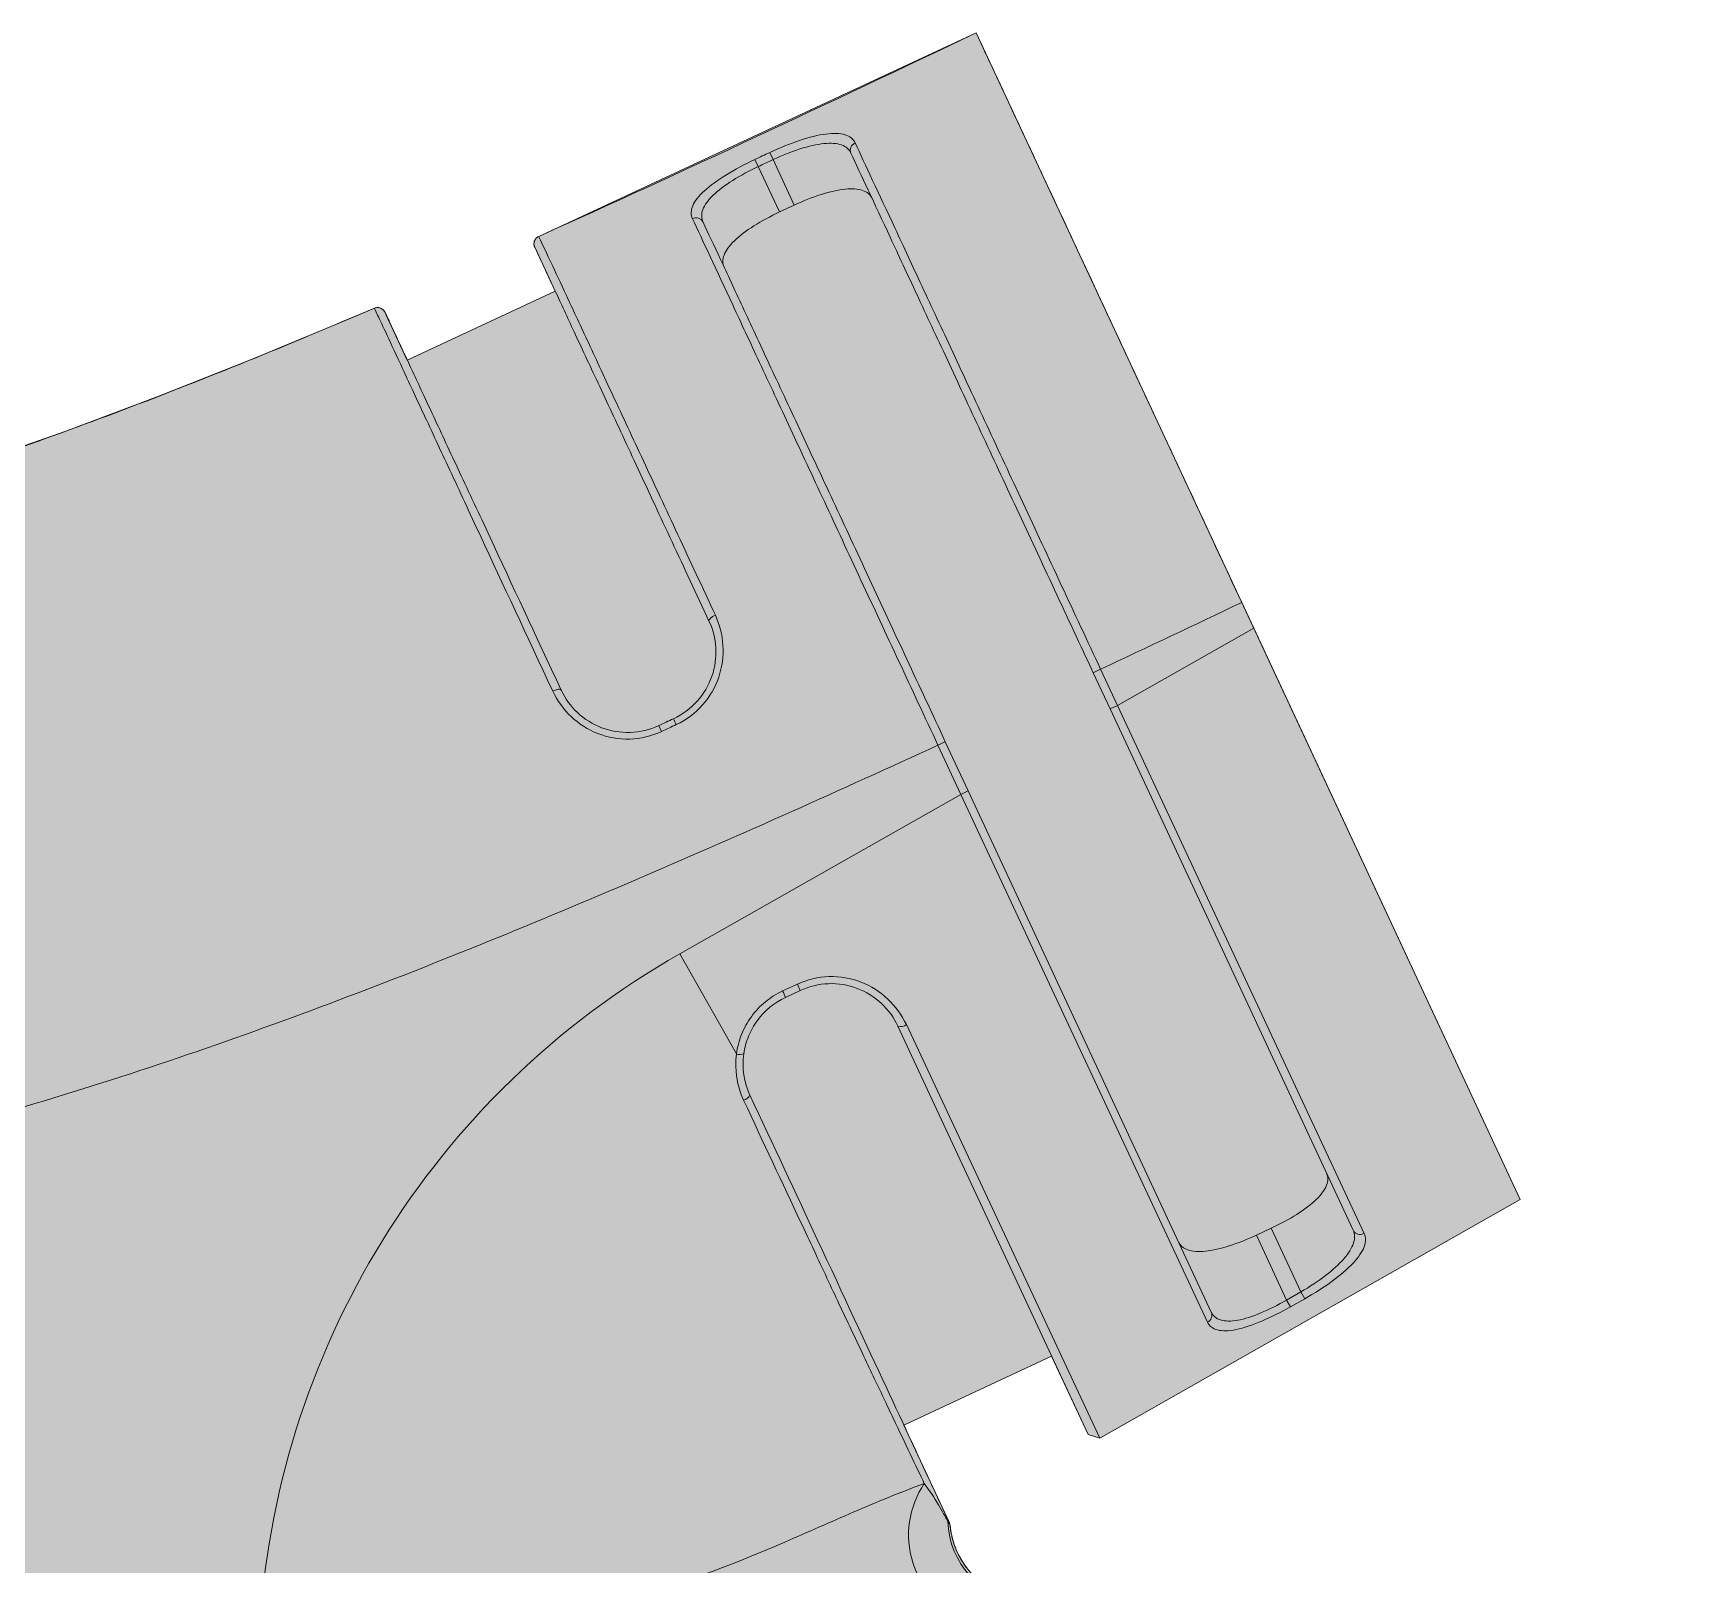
# Model space of a CAD drawing. Header units: millimetres. Extents: x 11482 to 13134, y 681 to 1782.
# Drawn here: x 12865.834 to 12870.338, y 1187.424 to 1191.603 of the extents above; entities that cross this region are included whole.
import ezdxf

# ---------------------------------------------------------------- set-up
doc = ezdxf.new("R2010")
doc.units = ezdxf.units.MM
doc.layers.add('di', color=7, linetype='Continuous')
doc.layers.add('xian', color=250, linetype='Continuous')

# ---------------------------------------------------------------- blocks, each defined once
blk = doc.blocks.new('1-2')
at = {"layer": 'di', "lineweight": 0, "true_color": 0xffffff}
h = blk.add_hatch(color=7, dxfattribs=at)
h.dxf.hatch_style = 1
h.paths.add_polyline_path([(2995.795, 1630.523), (2995.725, 1630.532), (2995.646, 1630.553), (2995.581, 1630.58), (2995.531, 1630.607), (2995.483, 1630.64), (2995.454, 1630.663), (2995.424, 1630.691), (2995.389, 1630.729), (2995.359, 1630.767), (2995.329, 1630.811), (2995.304, 1630.861), (2993.477, 1634.784), (2993.452, 1634.824), (2993.437, 1634.844), (2993.423, 1634.859), (2993.41, 1634.872), (2993.4, 1634.882), (2993.379, 1634.898), (2993.351, 1634.915), (2993.337, 1634.923), (2993.316, 1634.932), (2993.302, 1634.937), (2993.28, 1634.943), (2993.258, 1634.948), (2993.239, 1634.95), (2993.22, 1634.951), (2993.21, 1634.951), (2990.998, 1634.951), (2991.009, 1634.951), (2990.973, 1634.956), (2990.938, 1634.965), (2990.9, 1634.981), (2990.867, 1635), (2990.839, 1635.021), (2990.812, 1635.047), (2990.786, 1635.079), (2990.772, 1635.105), (2990.62, 1635.385), (2990.604, 1635.411), (2990.597, 1635.421), (2990.591, 1635.429), (2990.585, 1635.435), (2990.577, 1635.445), (2990.566, 1635.456), (2990.556, 1635.466), (2990.545, 1635.475), (2990.536, 1635.481), (2990.523, 1635.49), (2990.513, 1635.497), (2990.493, 1635.508), (2990.485, 1635.512), (2990.469, 1635.518), (2990.46, 1635.522), (2990.447, 1635.526), (2990.438, 1635.528), (2990.426, 1635.531), (2990.417, 1635.533), (2990.404, 1635.535), (2990.394, 1635.537), (2990.377, 1635.538), (2990.362, 1635.538), (2983.24, 1635.538), (2983.232, 1635.538), (2983.218, 1635.538), (2983.204, 1635.536), (2983.189, 1635.534), (2983.17, 1635.53), (2983.155, 1635.526), (2983.143, 1635.522), (2983.128, 1635.516), (2983.111, 1635.508), (2983.097, 1635.501), (2983.083, 1635.492), (2983.07, 1635.483), (2983.053, 1635.47), (2983.039, 1635.458), (2983.024, 1635.443), (2983.013, 1635.43), (2983.004, 1635.418), (2982.988, 1635.395), (2982.985, 1635.39), (2982.975, 1635.373), (2982.951, 1635.342), (2982.924, 1635.316), (2982.894, 1635.293), (2982.86, 1635.274), (2982.824, 1635.259), (2982.789, 1635.25), (2982.753, 1635.245), (2982.732, 1635.245), (2976.428, 1635.245), (2976.411, 1635.244), (2976.407, 1635.244), (2976.401, 1635.244), (2976.395, 1635.243), (2976.389, 1635.242), (2976.383, 1635.241), (2976.376, 1635.24), (2976.367, 1635.238), (2976.359, 1635.237), (2976.352, 1635.235), (2976.346, 1635.233), (2976.338, 1635.231), (2976.331, 1635.228), (2976.323, 1635.225), (2976.317, 1635.223), (2976.312, 1635.221), (2976.306, 1635.218), (2976.299, 1635.215), (2976.294, 1635.212), (2976.288, 1635.209), (2976.282, 1635.205), (2975.47, 1634.736), (2975.463, 1634.732), (2975.455, 1634.727), (2975.445, 1634.72), (2975.436, 1634.714), (2975.428, 1634.707), (2975.421, 1634.701), (2975.41, 1634.691), (2975.398, 1634.679), (2975.385, 1634.663), (2975.371, 1634.643), (2975.173, 1634.3), (2975.162, 1634.282), (2975.153, 1634.266), (2975.143, 1634.249), (2975.132, 1634.23), (2975.122, 1634.213), (2975.11, 1634.192), (2975.095, 1634.166), (2975.082, 1634.144), (2975.063, 1634.11), (2975.037, 1634.071), (2975.011, 1634.039), (2974.982, 1634.005), (2974.948, 1633.971), (2974.916, 1633.942), (2974.88, 1633.913), (2974.844, 1633.889), (2974.808, 1633.867), (2974.773, 1633.849), (2974.736, 1633.832), (2974.698, 1633.817), (2974.657, 1633.804), (2974.616, 1633.794), (2974.577, 1633.786), (2974.539, 1633.781), (2974.496, 1633.778), (2974.463, 1633.777), (2959.549, 1633.777), (2959.497, 1633.781), (2959.454, 1633.787), (2959.409, 1633.796), (2959.389, 1633.801), (2959.363, 1633.809), (2959.321, 1633.824), (2959.278, 1633.842), (2959.226, 1633.867), (2959.204, 1633.881), (2959.179, 1633.897), (2959.146, 1633.921), (2959.112, 1633.948), (2959.081, 1633.976), (2959.053, 1634.005), (2959.023, 1634.039), (2958.993, 1634.079), (2958.972, 1634.112), (2958.807, 1634.396), (2958.727, 1634.535), (2958.715, 1634.555), (2958.702, 1634.578), (2958.693, 1634.594), (2958.683, 1634.612), (2958.672, 1634.63), (2958.666, 1634.64), (2958.66, 1634.649), (2958.653, 1634.659), (2958.647, 1634.666), (2958.639, 1634.676), (2958.631, 1634.684), (2958.624, 1634.692), (2958.615, 1634.7), (2958.603, 1634.71), (2958.592, 1634.719), (2958.583, 1634.725), (2958.565, 1634.736), (2957.753, 1635.205), (2957.75, 1635.208), (2957.745, 1635.21), (2957.74, 1635.213), (2957.734, 1635.216), (2957.73, 1635.218), (2957.726, 1635.22), (2957.72, 1635.222), (2957.715, 1635.224), (2957.709, 1635.226), (2957.702, 1635.229), (2957.695, 1635.231), (2957.689, 1635.233), (2957.685, 1635.234), (2957.679, 1635.236), (2957.673, 1635.237), (2957.666, 1635.239), (2957.658, 1635.24), (2957.648, 1635.242), (2957.64, 1635.243), (2957.633, 1635.244), (2957.625, 1635.244), (2957.616, 1635.245), (2957.607, 1635.245), (2951.296, 1635.244), (2951.26, 1635.248), (2951.225, 1635.255), (2951.19, 1635.267), (2951.156, 1635.284), (2951.123, 1635.306), (2951.094, 1635.332), (2951.072, 1635.356), (2951.052, 1635.386), (2951.041, 1635.404), (2951.032, 1635.417), (2951.024, 1635.428), (2951.011, 1635.443), (2950.999, 1635.456), (2950.986, 1635.467), (2950.975, 1635.476), (2950.965, 1635.484), (2950.952, 1635.492), (2950.941, 1635.499), (2950.927, 1635.507), (2950.916, 1635.512), (2950.907, 1635.516), (2950.895, 1635.521), (2950.883, 1635.525), (2950.873, 1635.528), (2950.856, 1635.532), (2950.845, 1635.534), (2950.835, 1635.536), (2950.822, 1635.537), (2950.808, 1635.538), (2950.795, 1635.538), (2943.673, 1635.538), (2943.664, 1635.538), (2943.66, 1635.538), (2943.655, 1635.538), (2943.651, 1635.538), (2943.647, 1635.537), (2943.642, 1635.537), (2943.638, 1635.536), (2943.634, 1635.536), (2943.629, 1635.535), (2943.625, 1635.534), (2943.621, 1635.534), (2943.617, 1635.533), (2943.612, 1635.532), (2943.608, 1635.531), (2943.604, 1635.53), (2943.6, 1635.529), (2943.597, 1635.528), (2943.593, 1635.527), (2943.59, 1635.526), (2943.585, 1635.525), (2943.581, 1635.524), (2943.575, 1635.522), (2943.571, 1635.52), (2943.566, 1635.518), (2943.561, 1635.516), (2943.558, 1635.515), (2943.555, 1635.514), (2943.552, 1635.512), (2943.549, 1635.511), (2943.546, 1635.51), (2943.543, 1635.508), (2943.54, 1635.506), (2943.536, 1635.505), (2943.533, 1635.503), (2943.53, 1635.501), (2943.526, 1635.499), (2943.523, 1635.498), (2943.52, 1635.495), (2943.516, 1635.493), (2943.513, 1635.491), (2943.51, 1635.489), (2943.507, 1635.487), (2943.504, 1635.485), (2943.5, 1635.482), (2943.497, 1635.48), (2943.494, 1635.477), (2943.49, 1635.474), (2943.487, 1635.472), (2943.484, 1635.47), (2943.481, 1635.467), (2943.478, 1635.465), (2943.475, 1635.462), (2943.471, 1635.458), (2943.467, 1635.454), (2943.465, 1635.452), (2943.463, 1635.45), (2943.461, 1635.448), (2943.458, 1635.445), (2943.455, 1635.442), (2943.453, 1635.439), (2943.452, 1635.438), (2943.45, 1635.436), (2943.448, 1635.433), (2943.445, 1635.43), (2943.443, 1635.427), (2943.441, 1635.425), (2943.439, 1635.422), (2943.437, 1635.419), (2943.435, 1635.416), (2943.433, 1635.414), (2943.431, 1635.412), (2943.43, 1635.409), (2943.428, 1635.406), (2943.427, 1635.404), (2943.425, 1635.402), (2943.424, 1635.401), (2943.423, 1635.399), (2943.422, 1635.397), (2943.421, 1635.396), (2943.42, 1635.394), (2943.419, 1635.392), (2943.418, 1635.39), (2943.417, 1635.388), (2943.416, 1635.386), (2943.415, 1635.385), (2943.253, 1635.086), (2943.226, 1635.05), (2943.199, 1635.023), (2943.163, 1634.996), (2943.143, 1634.986), (2943.124, 1634.976), (2943.091, 1634.964), (2943.058, 1634.956), (2943.024, 1634.951), (2943.006, 1634.951), (2940.825, 1634.951), (2940.805, 1634.951), (2940.798, 1634.95), (2940.791, 1634.949), (2940.784, 1634.949), (2940.778, 1634.948), (2940.77, 1634.946), (2940.76, 1634.944), (2940.751, 1634.942), (2940.744, 1634.94), (2940.736, 1634.937), (2940.725, 1634.934), (2940.715, 1634.93), (2940.706, 1634.926), (2940.699, 1634.923), (2940.692, 1634.919), (2940.683, 1634.915), (2940.677, 1634.911), (2940.668, 1634.906), (2940.66, 1634.9), (2940.652, 1634.895), (2940.644, 1634.889), (2940.638, 1634.884), (2940.632, 1634.879), (2940.627, 1634.874), (2940.621, 1634.869), (2940.616, 1634.864), (2940.61, 1634.858), (2940.604, 1634.851), (2940.599, 1634.845), (2940.595, 1634.839), (2940.589, 1634.832), (2940.584, 1634.824), (2940.579, 1634.817), (2940.571, 1634.805), (2940.566, 1634.794), (2940.56, 1634.782), (2938.746, 1630.893), (2938.736, 1630.871), (2938.722, 1630.841), (2938.7, 1630.802), (2938.677, 1630.768), (2938.652, 1630.736), (2938.625, 1630.705), (2938.597, 1630.677), (2938.569, 1630.653), (2938.537, 1630.629), (2938.502, 1630.606), (2938.467, 1630.586), (2938.428, 1630.569), (2938.39, 1630.554), (2938.354, 1630.543), (2938.315, 1630.533), (2938.278, 1630.527), (2938.248, 1630.524), (2928.965, 1629.875), (2928.964, 1629.875), (2928.961, 1629.874), (2928.957, 1629.873), (2928.953, 1629.872), (2928.95, 1629.87), (2928.947, 1629.869), (2928.943, 1629.867), (2928.94, 1629.865), (2928.937, 1629.863), (2928.935, 1629.861), (2928.933, 1629.859), (2928.93, 1629.857), (2928.927, 1629.853), (2928.925, 1629.851), (2928.923, 1629.848), (2928.922, 1629.845), (2928.92, 1629.842), (2928.918, 1629.836), (2928.917, 1629.833), (2928.916, 1629.83), (2928.915, 1629.826), (2928.915, 1629.822), (2928.914, 1629.817), (2928.914, 1629.236), (2927.742, 1629.236), (2927.742, 1629.729), (2927.742, 1629.73), (2927.742, 1629.732), (2927.741, 1629.734), (2927.741, 1629.737), (2927.741, 1629.739), (2927.74, 1629.741), (2927.74, 1629.743), (2927.739, 1629.744), (2927.739, 1629.745), (2927.738, 1629.747), (2927.737, 1629.749), (2927.737, 1629.751), (2927.735, 1629.754), (2927.734, 1629.755), (2927.734, 1629.757), (2927.733, 1629.758), (2927.732, 1629.76), (2927.73, 1629.762), (2927.729, 1629.764), (2927.727, 1629.765), (2927.726, 1629.766), (2927.725, 1629.768), (2927.724, 1629.769), (2927.722, 1629.77), (2927.721, 1629.771), (2927.72, 1629.772), (2927.719, 1629.773), (2927.717, 1629.775), (2927.715, 1629.775), (2927.714, 1629.777), (2927.712, 1629.777), (2927.711, 1629.778), (2927.71, 1629.779), (2927.708, 1629.78), (2927.707, 1629.78), (2927.706, 1629.78), (2927.705, 1629.781), (2927.703, 1629.782), (2927.702, 1629.782), (2927.7, 1629.783), (2927.698, 1629.783), (2927.696, 1629.784), (2927.694, 1629.784), (2927.692, 1629.784), (2927.69, 1629.785), (2927.688, 1629.785), (2927.685, 1629.785), (2927.683, 1629.785), (2927.679, 1629.785), (2924.225, 1629.543), (2924.225, 1609.877), (2927.679, 1609.635), (2927.688, 1609.635), (2927.695, 1609.636), (2927.7, 1609.638), (2927.707, 1609.64), (2927.714, 1609.644), (2927.719, 1609.647), (2927.725, 1609.652), (2927.729, 1609.657), (2927.733, 1609.662), (2927.736, 1609.667), (2927.739, 1609.674), (2927.74, 1609.68), (2927.742, 1609.688), (2927.742, 1609.694), (2927.742, 1610.184), (2928.914, 1610.184), (2928.914, 1609.604), (2928.968, 1609.546), (2929.034, 1609.535), (2929.066, 1609.528), (2929.126, 1609.509), (2929.186, 1609.482), (2929.249, 1609.443), (2929.301, 1609.403), (2929.35, 1609.354), (2929.379, 1609.319), (2929.407, 1609.28), (2929.436, 1609.228), (2929.458, 1609.181), (2929.473, 1609.138), (2929.484, 1609.099), (2929.492, 1609.059), (2929.498, 1609.015), (2929.503, 1608.997), (2929.83, 1608.294), (2928.768, 1607.799), (2928.505, 1608.362), (2928.423, 1608.388), (2925.402, 1606.674), (2929.31, 1598.294), (2932.453, 1599.755), (2932.459, 1599.758), (2932.462, 1599.76), (2932.465, 1599.762), (2932.468, 1599.765), (2932.471, 1599.767), (2932.474, 1599.771), (2932.477, 1599.775), (2932.479, 1599.777), (2932.48, 1599.78), (2932.482, 1599.784), (2932.484, 1599.787), (2932.485, 1599.79), (2932.486, 1599.794), (2932.486, 1599.797), (2932.487, 1599.801), (2932.487, 1599.804), (2932.488, 1599.808), (2932.487, 1599.813), (2932.487, 1599.816), (2932.487, 1599.819), (2932.486, 1599.823), (2932.485, 1599.826), (2932.484, 1599.828), (2932.483, 1599.831), (2932.482, 1599.833), (2932.335, 1600.148), (2933.398, 1600.644), (2933.51, 1600.402), (2933.521, 1600.379), (2933.534, 1600.352), (2933.542, 1600.334), (2933.558, 1600.3), (2933.558, 1600.299), (2933.56, 1600.297), (2933.563, 1600.292), (2933.567, 1600.287), (2933.573, 1600.28), (2933.578, 1600.277), (2933.583, 1600.273), (2933.589, 1600.271), (2933.595, 1600.269), (2933.601, 1600.267), (2933.606, 1600.267), (2933.613, 1600.267), (2933.617, 1600.267), (2933.621, 1600.268), (2933.625, 1600.268), (2933.629, 1600.269), (2933.634, 1600.271), (2933.848, 1600.362), (2934.525, 1600.642), (2935.19, 1600.906), (2935.851, 1601.155), (2936.686, 1601.446), (2937.481, 1601.695), (2938.08, 1601.859), (2938.818, 1602.028), (2938.939, 1602.052), (2939.054, 1602.073), (2939.186, 1602.096), (2939.364, 1602.124), (2939.512, 1602.144), (2939.65, 1602.162), (2939.776, 1602.176), (2939.898, 1602.187), (2940.025, 1602.197), (2940.108, 1602.202), (2940.201, 1602.207), (2940.232, 1602.207), (2940.268, 1602.208), (2940.302, 1602.202), (2940.335, 1602.197), (2940.376, 1602.188), (2940.409, 1602.178), (2940.444, 1602.165), (2940.5, 1602.14), (2940.55, 1602.11), (2940.583, 1602.086), (2940.619, 1602.056), (2940.647, 1602.029), (2940.684, 1601.988), (2940.757, 1601.869), (2940.833, 1601.706), (2940.841, 1601.691), (2940.848, 1601.678), (2940.858, 1601.663), (2940.865, 1601.653), (2940.876, 1601.64), (2940.883, 1601.632), (2940.895, 1601.62), (2940.906, 1601.609), (2940.917, 1601.6), (2940.927, 1601.593), (2940.937, 1601.586), (2940.954, 1601.575), (2940.967, 1601.569), (2940.979, 1601.563), (2940.991, 1601.558), (2941.005, 1601.553), (2941.016, 1601.549), (2941.036, 1601.544), (2941.049, 1601.541), (2941.07, 1601.538), (2941.1, 1601.539), (2946.987, 1601.539), (2947.021, 1601.539), (2947.044, 1601.543), (2947.067, 1601.548), (2947.093, 1601.557), (2947.116, 1601.567), (2947.135, 1601.577), (2947.159, 1601.593), (2947.177, 1601.607), (2947.199, 1601.628), (2947.217, 1601.649), (2947.229, 1601.665), (2947.239, 1601.681), (2947.25, 1601.701), (2947.257, 1601.716), (2947.353, 1601.946), (2947.379, 1601.993), (2947.408, 1602.031), (2947.447, 1602.066), (2947.492, 1602.094), (2947.536, 1602.112), (2947.58, 1602.121), (2947.623, 1602.124), (2948.888, 1602.124), (2948.945, 1602.12), (2948.99, 1602.106), (2949.042, 1602.08), (2949.081, 1602.052), (2949.117, 1602.014), (2949.136, 1601.988), (2949.334, 1601.674), (2949.353, 1601.647), (2949.368, 1601.629), (2949.387, 1601.611), (2949.405, 1601.597), (2949.433, 1601.578), (2949.456, 1601.563), (2949.501, 1601.548), (2949.524, 1601.543), (2949.548, 1601.539), (2949.582, 1601.537), (2958.394, 1601.539), (2958.423, 1601.543), (2958.461, 1601.554), (2958.484, 1601.563), (2958.507, 1601.575), (2958.52, 1601.582), (2958.82, 1601.774), (2958.833, 1601.785), (2958.853, 1601.804), (2958.869, 1601.824), (2958.884, 1601.844), (2958.896, 1601.864), (2958.904, 1601.879), (2959.338, 1602.796), (2959.368, 1602.854), (2959.391, 1602.892), (2959.416, 1602.929), (2959.444, 1602.966), (2959.475, 1603.003), (2959.51, 1603.041), (2959.545, 1603.073), (2959.582, 1603.105), (2959.625, 1603.138), (2959.667, 1603.165), (2959.705, 1603.188), (2959.748, 1603.21), (2959.798, 1603.233), (2959.848, 1603.251), (2959.901, 1603.267), (2959.955, 1603.28), (2960, 1603.288), (2960.058, 1603.296), (2960.132, 1603.298), (2973.909, 1603.298), (2973.97, 1603.295), (2974.031, 1603.288), (2974.094, 1603.275), (2974.128, 1603.266), (2974.162, 1603.256), (2974.209, 1603.24), (2974.258, 1603.219), (2974.302, 1603.197), (2974.348, 1603.171), (2974.399, 1603.137), (2974.435, 1603.11), (2974.466, 1603.085), (2974.494, 1603.06), (2974.521, 1603.034), (2974.545, 1603.008), (2974.574, 1602.974), (2974.597, 1602.944), (2974.628, 1602.901), (2974.656, 1602.854), (2974.686, 1602.796), (2975.12, 1601.879), (2975.128, 1601.863), (2975.144, 1601.838), (2975.158, 1601.82), (2975.174, 1601.801), (2975.196, 1601.781), (2975.212, 1601.768), (2975.229, 1601.757), (2975.52, 1601.573), (2975.541, 1601.563), (2975.563, 1601.554), (2975.579, 1601.549), (2975.6, 1601.543), (2975.627, 1601.539), (2975.644, 1601.538), (2975.661, 1601.537), (2984.441, 1601.537), (2984.465, 1601.538), (2984.474, 1601.539), (2984.487, 1601.541), (2984.494, 1601.542), (2984.502, 1601.543), (2984.508, 1601.545), (2984.515, 1601.546), (2984.522, 1601.549), (2984.531, 1601.551), (2984.542, 1601.555), (2984.549, 1601.557), (2984.556, 1601.56), (2984.564, 1601.564), (2984.581, 1601.573), (2984.593, 1601.579), (2984.604, 1601.587), (2984.618, 1601.596), (2984.631, 1601.606), (2984.639, 1601.613), (2984.646, 1601.62), (2984.655, 1601.629), (2984.664, 1601.64), (2984.674, 1601.652), (2984.689, 1601.674), (2984.887, 1601.988), (2984.922, 1602.033), (2984.954, 1602.063), (2984.99, 1602.086), (2985.022, 1602.102), (2985.058, 1602.115), (2985.098, 1602.122), (2985.134, 1602.124), (2986.413, 1602.127), (2986.442, 1602.123), (2986.467, 1602.119), (2986.511, 1602.108), (2986.553, 1602.089), (2986.592, 1602.063), (2986.63, 1602.028), (2986.656, 1601.993), (2986.676, 1601.958), (2986.778, 1601.716), (2986.798, 1601.677), (2986.822, 1601.644), (2986.851, 1601.613), (2986.875, 1601.594), (2986.908, 1601.573), (2986.93, 1601.562), (2986.963, 1601.55), (2986.994, 1601.542), (2987.025, 1601.538), (2987.048, 1601.537), (2992.936, 1601.537), (2992.959, 1601.538), (2992.97, 1601.539), (2992.983, 1601.541), (2992.998, 1601.544), (2993.013, 1601.547), (2993.028, 1601.552), (2993.04, 1601.556), (2993.058, 1601.563), (2993.07, 1601.569), (2993.082, 1601.576), (2993.093, 1601.583), (2993.103, 1601.589), (2993.113, 1601.597), (2993.122, 1601.603), (2993.128, 1601.608), (2993.138, 1601.618), (2993.143, 1601.622), (2993.15, 1601.63), (2993.156, 1601.637), (2993.161, 1601.643), (2993.167, 1601.65), (2993.177, 1601.663), (2993.183, 1601.672), (2993.188, 1601.681), (2993.194, 1601.69), (2993.198, 1601.699), (2993.202, 1601.706), (2993.263, 1601.838), (2993.284, 1601.883), (2993.305, 1601.921), (2993.325, 1601.951), (2993.355, 1601.992), (2993.368, 1602.003), (2993.386, 1602.028), (2993.417, 1602.058), (2993.447, 1602.083), (2993.476, 1602.104), (2993.505, 1602.123), (2993.535, 1602.139), (2993.576, 1602.159), (2993.622, 1602.177), (2993.669, 1602.191), (2993.711, 1602.199), (2993.749, 1602.204), (2993.786, 1602.207), (2993.822, 1602.208), (2993.923, 1602.203), (2994.29, 1602.172), (2994.636, 1602.129), (2994.996, 1602.07), (2995.525, 1601.963), (2996.112, 1601.818), (2996.74, 1601.639), (2997.484, 1601.401), (2998.588, 1601.005), (2999.207, 1600.764), (3000.423, 1600.267), (3000.428, 1600.267), (3000.441, 1600.269), (3000.453, 1600.274), (3000.462, 1600.28), (3000.469, 1600.287), (3000.474, 1600.294), (3000.477, 1600.3), (3000.637, 1600.644), (3001.7, 1600.148), (3001.548, 1599.823), (3001.548, 1599.803), (3001.55, 1599.79), (3001.557, 1599.776), (3001.563, 1599.769), (3001.581, 1599.755), (3004.725, 1598.294), (3008.633, 1606.674), (3005.612, 1608.388), (3005.53, 1608.362), (3005.267, 1607.799), (3004.205, 1608.294), (3004.518, 1608.966), (3004.537, 1609.015), (3004.543, 1609.059), (3004.552, 1609.1), (3004.564, 1609.144), (3004.581, 1609.189), (3004.6, 1609.23), (3004.626, 1609.276), (3004.65, 1609.31), (3004.68, 1609.348), (3004.716, 1609.386), (3004.757, 1609.421), (3004.797, 1609.45), (3004.842, 1609.477), (3004.882, 1609.497), (3004.933, 1609.517), (3004.982, 1609.531), (3005.029, 1609.541), (3005.068, 1609.545), (3005.121, 1609.604), (3005.121, 1610.184), (3006.293, 1610.184), (3006.293, 1609.687), (3006.294, 1609.682), (3006.298, 1609.67), (3006.303, 1609.661), (3006.312, 1609.651), (3006.328, 1609.64), (3006.356, 1609.635), (3009.81, 1609.877), (3009.81, 1629.543), (3006.356, 1629.784), (3006.342, 1629.784), (3006.325, 1629.779), (3006.314, 1629.771), (3006.304, 1629.761), (3006.297, 1629.748), (3006.294, 1629.737), (3006.293, 1629.726), (3006.293, 1629.236), (3005.121, 1629.236), (3005.12, 1629.824), (3005.119, 1629.829), (3005.117, 1629.838), (3005.114, 1629.844), (3005.109, 1629.851), (3005.101, 1629.86), (3005.09, 1629.868), (3005.08, 1629.872), (3005.066, 1629.875)])
at = {"layer": 'di', "color": 18, "lineweight": 0, "true_color": 0x000000}
for p, q in [((2929.398, 1609.291), (2929.379, 1609.319)), ((2929.414, 1609.267), (2929.398, 1609.291)), ((2929.43, 1609.239), (2929.414, 1609.267)), ((2929.437, 1609.226), (2929.43, 1609.239)), ((2929.442, 1609.215), (2929.437, 1609.226)), ((2929.453, 1609.192), (2929.442, 1609.215)), ((2929.457, 1609.181), (2929.453, 1609.192)), ((2929.462, 1609.168), (2929.457, 1609.181)), ((2929.47, 1609.148), (2929.462, 1609.168)), ((2929.476, 1609.128), (2929.47, 1609.148)), ((2929.482, 1609.107), (2929.476, 1609.128)), ((2929.486, 1609.09), (2929.482, 1609.107)), ((2929.49, 1609.07), (2929.486, 1609.09)), ((2929.494, 1609.047), (2929.49, 1609.07)), ((2929.498, 1609.015), (2929.494, 1609.047)), ((2929.503, 1608.997), (2929.498, 1609.015)), ((2929.83, 1608.294), (2929.503, 1608.997)), ((2925.402, 1606.674), (2928.423, 1608.388)), ((2928.423, 1608.388), (2928.505, 1608.362)), ((2928.505, 1608.362), (2928.768, 1607.799)), ((2928.768, 1607.799), (2929.83, 1608.294)), ((2929.31, 1598.294), (2925.402, 1606.674)), ((2936.686, 1601.446), (2935.851, 1601.155)), ((2935.851, 1601.155), (2935.19, 1600.906)), ((2935.19, 1600.906), (2934.525, 1600.642)), ((2933.398, 1600.644), (2932.335, 1600.148)), ((2933.51, 1600.402), (2933.398, 1600.644)), ((2934.525, 1600.642), (2933.848, 1600.362)), ((2933.516, 1600.389), (2933.51, 1600.402)), ((2933.521, 1600.379), (2933.516, 1600.389)), ((2933.528, 1600.365), (2933.521, 1600.379)), ((2933.534, 1600.352), (2933.528, 1600.365)), ((2933.536, 1600.347), (2933.534, 1600.352)), ((2933.539, 1600.34), (2933.536, 1600.347)), ((2933.542, 1600.334), (2933.539, 1600.34)), ((2933.546, 1600.326), (2933.542, 1600.334)), ((2933.548, 1600.321), (2933.546, 1600.326)), ((2933.551, 1600.315), (2933.548, 1600.321)), ((2933.558, 1600.3), (2933.551, 1600.315)), ((2933.558, 1600.299), (2933.558, 1600.3)), ((2933.56, 1600.297), (2933.558, 1600.299)), ((2933.563, 1600.292), (2933.56, 1600.297)), ((2933.567, 1600.287), (2933.563, 1600.292)), ((2933.573, 1600.28), (2933.567, 1600.287)), ((2933.578, 1600.277), (2933.573, 1600.28)), ((2933.848, 1600.362), (2933.634, 1600.271)), ((2933.583, 1600.273), (2933.578, 1600.277)), ((2933.589, 1600.271), (2933.583, 1600.273)), ((2933.595, 1600.269), (2933.589, 1600.271)), ((2933.601, 1600.267), (2933.595, 1600.269)), ((2933.606, 1600.267), (2933.601, 1600.267)), ((2933.613, 1600.267), (2933.606, 1600.267)), ((2933.617, 1600.267), (2933.613, 1600.267)), ((2933.621, 1600.268), (2933.617, 1600.267)), ((2933.625, 1600.268), (2933.621, 1600.268)), ((2933.629, 1600.269), (2933.625, 1600.268)), ((2933.634, 1600.271), (2933.629, 1600.269)), ((2932.335, 1600.148), (2932.482, 1599.833)), ((2932.482, 1599.833), (2932.483, 1599.831)), ((2932.483, 1599.831), (2932.484, 1599.828)), ((2932.484, 1599.828), (2932.485, 1599.826)), ((2932.485, 1599.826), (2932.486, 1599.823)), ((2932.486, 1599.823), (2932.487, 1599.819)), ((2932.487, 1599.819), (2932.487, 1599.816)), ((2932.487, 1599.816), (2932.487, 1599.813)), ((2932.487, 1599.813), (2932.488, 1599.808)), ((2932.488, 1599.808), (2932.487, 1599.804)), ((2932.453, 1599.755), (2929.31, 1598.294)), ((2932.459, 1599.758), (2932.453, 1599.755)), ((2932.462, 1599.76), (2932.459, 1599.758)), ((2932.465, 1599.762), (2932.462, 1599.76)), ((2932.468, 1599.765), (2932.465, 1599.762)), ((2932.471, 1599.767), (2932.468, 1599.765)), ((2932.474, 1599.771), (2932.471, 1599.767)), ((2932.477, 1599.775), (2932.474, 1599.771)), ((2932.479, 1599.777), (2932.477, 1599.775)), ((2932.48, 1599.78), (2932.479, 1599.777)), ((2932.482, 1599.784), (2932.48, 1599.78)), ((2932.484, 1599.787), (2932.482, 1599.784)), ((2932.485, 1599.79), (2932.484, 1599.787)), ((2932.486, 1599.794), (2932.485, 1599.79)), ((2932.487, 1599.801), (2932.486, 1599.797)), ((2932.486, 1599.797), (2932.486, 1599.794)), ((2932.487, 1599.804), (2932.487, 1599.801))]:
    blk.add_line(p, q, dxfattribs=at)
at = {"layer": 'xian', "color": 18, "lineweight": 0, "true_color": 0x000000}
for p, q in [((2928.423, 1608.388), (2925.402, 1606.674)), ((2929.812, 1605.417), (2928.423, 1608.388)), ((2929.873, 1605.428), (2928.505, 1608.362)), ((2929.83, 1608.294), (2928.768, 1607.799)), ((2927.648, 1607.555), (2929.42, 1603.764)), ((2926.95, 1607.387), (2927.052, 1607.445)), ((2927.08, 1607.396), (2926.978, 1607.338)), ((2927.08, 1607.396), (2927.052, 1607.445)), ((2927.08, 1607.396), (2927.297, 1606.93)), ((2929.367, 1603.739), (2927.621, 1607.483)), ((2926.978, 1607.338), (2926.95, 1607.387)), ((2927.191, 1606.88), (2926.978, 1607.338)), ((2927.297, 1606.93), (2927.191, 1606.88)), ((2928.295, 1603.125), (2926.522, 1606.917)), ((2926.602, 1606.894), (2928.348, 1603.15)), ((2925.402, 1606.674), (2927.316, 1602.57)), ((2931.44, 1604.91), (2931.033, 1605.628)), ((2930.574, 1605.173), (2930.68, 1605.222)), ((2930.701, 1605.176), (2930.595, 1605.127)), ((2931.44, 1604.91), (2929.42, 1603.764)), ((2929.367, 1603.739), (2929.42, 1603.764)), ((2929.532, 1603.385), (2929.367, 1603.739)), ((2929.42, 1603.764), (2929.585, 1603.41)), ((2929.585, 1603.41), (2929.532, 1603.385)), ((2928.295, 1603.125), (2927.316, 1602.57)), ((2928.348, 1603.15), (2928.295, 1603.125)), ((2928.416, 1602.865), (2928.295, 1603.125)), ((2928.348, 1603.15), (2928.469, 1602.89)), ((2932.292, 1603.014), (2932.295, 1603.012)), ((2932.295, 1603.012), (2932.299, 1603.01)), ((2932.299, 1603.01), (2932.305, 1603.009)), ((2932.305, 1603.009), (2932.313, 1603.009)), ((2932.313, 1603.009), (2932.322, 1603.011)), ((2932.322, 1603.011), (2932.332, 1603.014)), ((2932.332, 1603.014), (2932.342, 1603.017)), ((2932.342, 1603.017), (2932.353, 1603.022)), ((2928.416, 1602.865), (2928.469, 1602.89)), ((2927.316, 1602.57), (2927.402, 1602.385)), ((2931.184, 1602.476), (2931.195, 1602.482)), ((2931.195, 1602.482), (2931.204, 1602.487)), ((2931.204, 1602.487), (2931.213, 1602.493)), ((2931.213, 1602.493), (2931.22, 1602.499)), ((2931.22, 1602.499), (2931.225, 1602.505)), ((2931.225, 1602.505), (2931.229, 1602.51)), ((2931.229, 1602.51), (2931.23, 1602.515)), ((2931.23, 1602.515), (2931.23, 1602.519)), ((2932.335, 1600.148), (2933.398, 1600.644)), ((2930.618, 1599.531), (2930.724, 1599.58)), ((2930.724, 1599.58), (2930.876, 1599.254)), ((2930.77, 1599.204), (2930.618, 1599.531)), ((2930.9, 1599.202), (2930.876, 1599.254)), ((2930.794, 1599.153), (2930.77, 1599.204))]:
    blk.add_line(p, q, dxfattribs=at)
for centre, radius, start, end in [((2928.489, 1610.11), 5.979, 299.5713, 357.1191), ((2929.137, 1609.084), 0.659, 325.9588, 68.912), ((2928.914, 1608.962), 0.586, 5.2225, 84.7484), ((2928.926, 1608.975), 0.587, 1.0477, 85.8089), ((2927.673, 1607.505), 0.0561, 116.8315, 202.8625), ((2926.552, 1606.868), 0.0569, 27.5715, 121.1577), ((2930.998, 1605.894), 0.0687, 104.0595, 154.8524), ((2931.008, 1605.539), 0.093, 74.7635, 107.7413), ((2929.853, 1605.363), 0.0683, 72.9397, 126.9479), ((2931.603, 1605.61), 1.118, 202.9913, 205.5945), ((2931.729, 1605.668), 1.14, 203.0259, 205.5854), ((2933.654, 1604.272), 2.41, 204.7573, 205.8709), ((2933.628, 1604.26), 2.265, 204.7414, 205.9275), ((2931.323, 1599.678), 0.0565, 207.3265, 296.9085), ((2930.158, 1599.136), 0.0565, 293.0058, 22.6689)]:
    blk.add_arc(centre, radius, start, end, dxfattribs=at)
for points, knots in [([(2934.461, 1609.81), (2934.217, 1609.83), (2933.976, 1609.838), (2933.619, 1609.834), (2933.5, 1609.829), (2933.265, 1609.815), (2933.148, 1609.805), (2932.802, 1609.767), (2932.581, 1609.731), (2932.157, 1609.643), (2931.951, 1609.591), (2931.366, 1609.416), (2931.018, 1609.278), (2930.518, 1609.063), (2930.355, 1608.99), (2930.025, 1608.847), (2929.858, 1608.778), (2929.683, 1608.715)], [0, 0, 0, 0, 0.125, 0.125, 0.1875, 0.1875, 0.25, 0.25, 0.375, 0.375, 0.5, 0.5, 0.75, 0.75, 0.875, 0.875, 1, 1, 1, 1]), ([(2930.936, 1605.924), (2930.77, 1606.278), (2930.401, 1607.07), (2929.935, 1608.069), (2929.622, 1608.741), (2929.478, 1609.049), (2929.512, 1608.976), (2929.517, 1608.966)], [0, 0, 0, 0, 0.211088, 0.471163, 0.718363, 0.962522, 1, 1, 1, 1]), ([(2929.513, 1608.986), (2929.511, 1608.99), (2929.501, 1609.009), (2929.499, 1609.012), (2929.498, 1609.015)], [0, 0, 0, 0, 0.207845, 1, 1, 1, 1]), ([(2929.683, 1608.715), (2929.632, 1608.782), (2929.598, 1608.839), (2929.544, 1608.93), (2929.525, 1608.964), (2929.513, 1608.986)], [0, 0, 0, 0, 0.5, 0.5, 1, 1, 1, 1]), ([(2929.683, 1608.715), (2929.744, 1608.588), (2929.818, 1608.431), (2929.951, 1608.152), (2929.999, 1608.05), (2930.1, 1607.837), (2930.153, 1607.725), (2930.264, 1607.49), (2930.322, 1607.367), (2930.443, 1607.109), (2930.506, 1606.974), (2930.702, 1606.558), (2930.839, 1606.264), (2930.981, 1605.961)], [0, 0, 0, 0, 0.25, 0.25, 0.375, 0.375, 0.5, 0.5, 0.625, 0.625, 0.75, 0.75, 1, 1, 1, 1]), ([(2927.052, 1607.445), (2927.121, 1607.484), (2927.192, 1607.519), (2927.325, 1607.576), (2927.388, 1607.597), (2927.496, 1607.619), (2927.542, 1607.62), (2927.611, 1607.602), (2927.635, 1607.583), (2927.648, 1607.555)], [0, 0, 0, 0, 0.25, 0.25, 0.5, 0.5, 0.75, 0.75, 1, 1, 1, 1]), ([(2927.621, 1607.483), (2927.608, 1607.51), (2927.586, 1607.53), (2927.522, 1607.549), (2927.481, 1607.55), (2927.382, 1607.532), (2927.325, 1607.514), (2927.205, 1607.463), (2927.142, 1607.432), (2927.08, 1607.396)], [0, 0, 0, 0, 0.25, 0.25, 0.5, 0.5, 0.75, 0.75, 1, 1, 1, 1]), ([(2926.522, 1606.917), (2926.509, 1606.945), (2926.509, 1606.977), (2926.536, 1607.05), (2926.563, 1607.089), (2926.642, 1607.173), (2926.693, 1607.217), (2926.812, 1607.304), (2926.879, 1607.347), (2926.95, 1607.387)], [0, 0, 0, 0, 0.25, 0.25, 0.5, 0.5, 0.75, 0.75, 1, 1, 1, 1]), ([(2926.978, 1607.338), (2926.914, 1607.301), (2926.854, 1607.261), (2926.748, 1607.18), (2926.703, 1607.139), (2926.634, 1607.06), (2926.611, 1607.023), (2926.588, 1606.953), (2926.589, 1606.922), (2926.602, 1606.894)], [0, 0, 0, 0, 0.25, 0.25, 0.5, 0.5, 0.75, 0.75, 1, 1, 1, 1]), ([(2927.856, 1606.979), (2927.844, 1607.006), (2927.822, 1607.025), (2927.756, 1607.047), (2927.714, 1607.05), (2927.612, 1607.04), (2927.554, 1607.026), (2927.429, 1606.987), (2927.362, 1606.96), (2927.297, 1606.93)], [0, 0, 0, 0, 0.25, 0.25, 0.5, 0.5, 0.75, 0.75, 1, 1, 1, 1]), ([(2927.191, 1606.88), (2927.125, 1606.85), (2927.063, 1606.816), (2926.952, 1606.746), (2926.904, 1606.709), (2926.831, 1606.639), (2926.806, 1606.604), (2926.781, 1606.54), (2926.781, 1606.51), (2926.794, 1606.484)], [0, 0, 0, 0, 0.25, 0.25, 0.5, 0.5, 0.75, 0.75, 1, 1, 1, 1]), ([(2929.585, 1603.41), (2930.283, 1603.731), (2930.984, 1604.046), (2932.396, 1604.652), (2933.106, 1604.944), (2934.542, 1605.489), (2935.27, 1605.743), (2936.74, 1606.186), (2937.483, 1606.376), (2938.239, 1606.513)], [0, 0, 0, 0, 0.25, 0.25, 0.5, 0.5, 0.75, 0.75, 1, 1, 1, 1]), ([(2930.68, 1605.222), (2930.761, 1605.26), (2930.83, 1605.317), (2930.908, 1605.422), (2930.93, 1605.461), (2930.962, 1605.542), (2930.974, 1605.584), (2930.98, 1605.627)], [0, 0, 0, 0, 0.5, 0.5, 0.75, 0.75, 1, 1, 1, 1]), ([(2931.033, 1605.628), (2931.026, 1605.58), (2931.014, 1605.533), (2930.978, 1605.443), (2930.954, 1605.4), (2930.897, 1605.321), (2930.863, 1605.285), (2930.787, 1605.223), (2930.746, 1605.197), (2930.701, 1605.176)], [0, 0, 0, 0, 0.25, 0.25, 0.5, 0.5, 0.75, 0.75, 1, 1, 1, 1]), ([(2930.595, 1605.127), (2930.523, 1605.093), (2930.446, 1605.075), (2930.29, 1605.07), (2930.211, 1605.084), (2930.067, 1605.139), (2930.001, 1605.182), (2929.89, 1605.286), (2929.844, 1605.349), (2929.812, 1605.417)], [0, 0, 0, 0, 0.25, 0.25, 0.5, 0.5, 0.75, 0.75, 1, 1, 1, 1]), ([(2929.873, 1605.428), (2929.902, 1605.367), (2929.942, 1605.311), (2930.041, 1605.219), (2930.101, 1605.181), (2930.231, 1605.133), (2930.301, 1605.121), (2930.441, 1605.126), (2930.51, 1605.143), (2930.574, 1605.173)], [0, 0, 0, 0, 0.25, 0.25, 0.5, 0.5, 0.75, 0.75, 1, 1, 1, 1]), ([(2931.273, 1599.653), (2931.237, 1599.729), (2931.195, 1599.818), (2931.099, 1600.024), (2931.046, 1600.139), (2930.929, 1600.389), (2930.866, 1600.525), (2930.729, 1600.819), (2930.655, 1600.978), (2930.501, 1601.307), (2930.421, 1601.479), (2930.254, 1601.836), (2930.167, 1602.023), (2929.901, 1602.594), (2929.719, 1602.985), (2929.532, 1603.385)], [0, 0, 0, 0, 0.125, 0.125, 0.25, 0.25, 0.375, 0.375, 0.5, 0.5, 0.625, 0.625, 0.75, 0.75, 1, 1, 1, 1]), ([(2929.585, 1603.41), (2929.774, 1603.004), (2929.959, 1602.609), (2930.228, 1602.031), (2930.317, 1601.841), (2930.485, 1601.479), (2930.567, 1601.305), (2930.722, 1600.971), (2930.797, 1600.811), (2930.936, 1600.513), (2931, 1600.375), (2931.178, 1599.994), (2931.276, 1599.783), (2931.348, 1599.628)], [0, 0, 0, 0, 0.25, 0.25, 0.375, 0.375, 0.5, 0.5, 0.625, 0.625, 0.75, 0.75, 1, 1, 1, 1]), ([(2931.571, 1603.312), (2931.643, 1603.346), (2931.721, 1603.364), (2931.877, 1603.368), (2931.956, 1603.355), (2932.1, 1603.299), (2932.166, 1603.256), (2932.276, 1603.152), (2932.321, 1603.09), (2932.353, 1603.022)], [0, 0, 0, 0, 0.25, 0.25, 0.5, 0.5, 0.75, 0.75, 1, 1, 1, 1]), ([(2931.184, 1602.476), (2931.153, 1602.544), (2931.134, 1602.617), (2931.125, 1602.77), (2931.135, 1602.847), (2931.184, 1602.994), (2931.224, 1603.063), (2931.328, 1603.18), (2931.392, 1603.229), (2931.465, 1603.262)], [0, 0, 0, 0, 0.25, 0.25, 0.5, 0.5, 0.75, 0.75, 1, 1, 1, 1]), ([(2932.292, 1603.014), (2932.264, 1603.075), (2932.224, 1603.13), (2932.126, 1603.223), (2932.066, 1603.26), (2931.937, 1603.309), (2931.866, 1603.321), (2931.725, 1603.316), (2931.656, 1603.3), (2931.591, 1603.27)], [0, 0, 0, 0, 0.25, 0.25, 0.5, 0.5, 0.75, 0.75, 1, 1, 1, 1]), ([(2931.485, 1603.22), (2931.355, 1603.16), (2931.255, 1603.046), (2931.186, 1602.849), (2931.177, 1602.78), (2931.185, 1602.644), (2931.201, 1602.579), (2931.23, 1602.519)], [0, 0, 0, 0, 0.5, 0.5, 0.75, 0.75, 1, 1, 1, 1]), ([(2933.558, 1600.3), (2933.558, 1600.3), (2933.55, 1600.317), (2933.52, 1600.381), (2933.497, 1600.43), (2933.438, 1600.557), (2933.402, 1600.635), (2933.315, 1600.821), (2933.264, 1600.93), (2933.152, 1601.171), (2933.09, 1601.304), (2932.955, 1601.593), (2932.881, 1601.751), (2932.647, 1602.253), (2932.477, 1602.618), (2932.292, 1603.014)], [0, 0, 0, 0, 0.125, 0.125, 0.25, 0.25, 0.375, 0.375, 0.5, 0.5, 0.625, 0.625, 0.75, 0.75, 1, 1, 1, 1]), ([(2932.353, 1603.022), (2932.54, 1602.62), (2932.712, 1602.25), (2932.949, 1601.742), (2933.023, 1601.582), (2933.16, 1601.289), (2933.222, 1601.155), (2933.336, 1600.91), (2933.388, 1600.8), (2933.475, 1600.611), (2933.512, 1600.532), (2933.572, 1600.403), (2933.595, 1600.354), (2933.626, 1600.288), (2933.634, 1600.271), (2933.634, 1600.271)], [0, 0, 0, 0, 0.25, 0.25, 0.375, 0.375, 0.5, 0.5, 0.625, 0.625, 0.75, 0.75, 0.875, 0.875, 1, 1, 1, 1]), ([(2928.469, 1602.89), (2928.563, 1602.69), (2928.655, 1602.491), (2928.84, 1602.096), (2928.93, 1601.901), (2929.107, 1601.524), (2929.192, 1601.34), (2929.36, 1600.981), (2929.441, 1600.806), (2929.594, 1600.477), (2929.667, 1600.322), (2929.803, 1600.029), (2929.868, 1599.891), (2930.044, 1599.513), (2930.139, 1599.31), (2930.21, 1599.158)], [0, 0, 0, 0, 0.125, 0.125, 0.25, 0.25, 0.375, 0.375, 0.5, 0.5, 0.625, 0.625, 0.75, 0.75, 1, 1, 1, 1]), ([(2930.18, 1599.084), (2930.108, 1599.238), (2930.012, 1599.444), (2929.833, 1599.826), (2929.768, 1599.967), (2929.63, 1600.263), (2929.556, 1600.42), (2929.401, 1600.753), (2929.319, 1600.931), (2929.149, 1601.294), (2929.062, 1601.48), (2928.795, 1602.054), (2928.605, 1602.46), (2928.416, 1602.865)], [0, 0, 0, 0, 0.25, 0.25, 0.375, 0.375, 0.5, 0.5, 0.625, 0.625, 0.75, 0.75, 1, 1, 1, 1]), ([(2932.453, 1599.755), (2932.453, 1599.755), (2932.423, 1599.819), (2932.334, 1600.009), (2932.297, 1600.088), (2932.211, 1600.274), (2932.161, 1600.38), (2932.049, 1600.621), (2931.986, 1600.757), (2931.851, 1601.047), (2931.778, 1601.202), (2931.623, 1601.535), (2931.54, 1601.713), (2931.367, 1602.084), (2931.277, 1602.277), (2931.184, 1602.476)], [0, 0, 0, 0, 0.25, 0.25, 0.375, 0.375, 0.5, 0.5, 0.625, 0.625, 0.75, 0.75, 0.875, 0.875, 1, 1, 1, 1]), ([(2931.23, 1602.519), (2931.321, 1602.322), (2931.41, 1602.133), (2931.58, 1601.768), (2931.662, 1601.592), (2931.815, 1601.263), (2931.887, 1601.109), (2932.02, 1600.823), (2932.083, 1600.689), (2932.194, 1600.451), (2932.243, 1600.346), (2932.328, 1600.163), (2932.365, 1600.084), (2932.453, 1599.896), (2932.482, 1599.833), (2932.482, 1599.833)], [0, 0, 0, 0, 0.125, 0.125, 0.25, 0.25, 0.375, 0.375, 0.5, 0.5, 0.625, 0.625, 0.75, 0.75, 1, 1, 1, 1]), ([(2929.31, 1598.294), (2929.31, 1598.294), (2929.297, 1598.321), (2929.261, 1598.399), (2929.246, 1598.431), (2929.21, 1598.509), (2929.188, 1598.554), (2929.117, 1598.708), (2929.058, 1598.834), (2928.92, 1599.13), (2928.839, 1599.303), (2928.663, 1599.68), (2928.567, 1599.886), (2928.411, 1600.221), (2928.357, 1600.337), (2928.247, 1600.573), (2928.135, 1600.814), (2928.018, 1601.065), (2927.898, 1601.321), (2927.837, 1601.452), (2927.652, 1601.848), (2927.528, 1602.115), (2927.402, 1602.385)], [0, 0, 0, 0, 0.125, 0.125, 0.1875, 0.1875, 0.25, 0.25, 0.375, 0.375, 0.5, 0.5, 0.625, 0.625, 0.6875, 0.6875, 0.75, 0.8125, 0.8125, 0.875, 0.875, 1, 1, 1, 1]), ([(2933.634, 1600.271), (2934.243, 1600.531), (2934.846, 1600.777), (2936.032, 1601.226), (2936.617, 1601.431), (2937.748, 1601.779), (2938.291, 1601.922), (2939.052, 1602.075), (2939.297, 1602.116), (2939.652, 1602.163), (2939.769, 1602.176), (2939.991, 1602.196), (2940.097, 1602.203), (2940.201, 1602.207)], [0, 0, 0, 0, 0.25, 0.25, 0.5, 0.5, 0.75, 0.75, 0.875, 0.875, 0.9375, 0.9375, 1, 1, 1, 1]), ([(2933.558, 1600.3), (2933.564, 1600.287), (2933.576, 1600.276), (2933.604, 1600.265), (2933.62, 1600.265), (2933.634, 1600.271)], [0, 0, 0, 0, 0.5, 0.5, 1, 1, 1, 1]), ([(2930.724, 1599.58), (2930.789, 1599.611), (2930.852, 1599.645), (2930.963, 1599.715), (2931.011, 1599.751), (2931.084, 1599.822), (2931.109, 1599.857), (2931.134, 1599.921), (2931.134, 1599.951), (2931.121, 1599.977)], [0, 0, 0, 0, 0.25, 0.25, 0.5, 0.5, 0.75, 0.75, 1, 1, 1, 1]), ([(2932.453, 1599.755), (2932.467, 1599.761), (2932.478, 1599.773), (2932.489, 1599.802), (2932.489, 1599.819), (2932.482, 1599.833)], [0, 0, 0, 0, 0.5, 0.5, 1, 1, 1, 1]), ([(2930.876, 1599.254), (2931.007, 1599.315), (2931.127, 1599.389), (2931.237, 1599.495), (2931.262, 1599.53), (2931.286, 1599.595), (2931.285, 1599.625), (2931.273, 1599.653)], [0, 0, 0, 0, 0.5, 0.5, 0.75, 0.75, 1, 1, 1, 1]), ([(2931.348, 1599.628), (2931.361, 1599.6), (2931.361, 1599.569), (2931.332, 1599.501), (2931.304, 1599.465), (2931.221, 1599.389), (2931.167, 1599.35), (2931.043, 1599.274), (2930.973, 1599.236), (2930.9, 1599.202)], [0, 0, 0, 0, 0.25, 0.25, 0.5, 0.5, 0.75, 0.75, 1, 1, 1, 1]), ([(2930.059, 1599.481), (2930.071, 1599.455), (2930.093, 1599.436), (2930.159, 1599.414), (2930.201, 1599.411), (2930.302, 1599.421), (2930.361, 1599.434), (2930.486, 1599.474), (2930.552, 1599.5), (2930.618, 1599.531)], [0, 0, 0, 0, 0.25, 0.25, 0.5, 0.5, 0.75, 0.75, 1, 1, 1, 1]), ([(2930.794, 1599.153), (2930.721, 1599.119), (2930.648, 1599.089), (2930.51, 1599.043), (2930.445, 1599.027), (2930.334, 1599.013), (2930.288, 1599.015), (2930.217, 1599.036), (2930.193, 1599.056), (2930.18, 1599.084)], [0, 0, 0, 0, 0.25, 0.25, 0.5, 0.5, 0.75, 0.75, 1, 1, 1, 1]), ([(2930.21, 1599.158), (2930.222, 1599.13), (2930.245, 1599.11), (2930.311, 1599.087), (2930.354, 1599.084), (2930.455, 1599.094), (2930.514, 1599.107), (2930.639, 1599.147), (2930.705, 1599.174), (2930.77, 1599.204)], [0, 0, 0, 0, 0.25, 0.25, 0.5, 0.5, 0.75, 0.75, 1, 1, 1, 1])]:
    blk.add_open_spline(points, degree=3, knots=knots, dxfattribs=at)
for points in [[(2930.98, 1605.627), (2930.994, 1605.729), (2930.978, 1605.832), (2930.936, 1605.924)], [(2930.981, 1605.961), (2931.029, 1605.858), (2931.048, 1605.743), (2931.033, 1605.628)], [(2931.465, 1603.262), (2931.5, 1603.279), (2931.536, 1603.296), (2931.571, 1603.312)], [(2931.591, 1603.27), (2931.556, 1603.253), (2931.52, 1603.237), (2931.485, 1603.22)], [(2927.402, 1602.385), (2927.74, 1602.546), (2928.078, 1602.706), (2928.416, 1602.865)], [(2929.31, 1598.294), (2930.375, 1598.8), (2931.421, 1599.293), (2932.453, 1599.755)], [(2930.77, 1599.204), (2930.806, 1599.221), (2930.841, 1599.237), (2930.876, 1599.254)], [(2930.9, 1599.202), (2930.865, 1599.186), (2930.83, 1599.169), (2930.794, 1599.153)]]:
    blk.add_open_spline(points, degree=3, dxfattribs=at)

msp = doc.modelspace()

# ---------------------------------------------------------------- block references
at = {"layer": 'di', "color": 18, "true_color": 0x000000, "xscale": 0.3796744834258387, "yscale": 0.3796744834258387, "zscale": 0.3796744834258387, "rotation": 180}
msp.add_blockref('1-2', (13980.5913, 1798.4342), dxfattribs=at)

doc.saveas('drawing.dxf')
